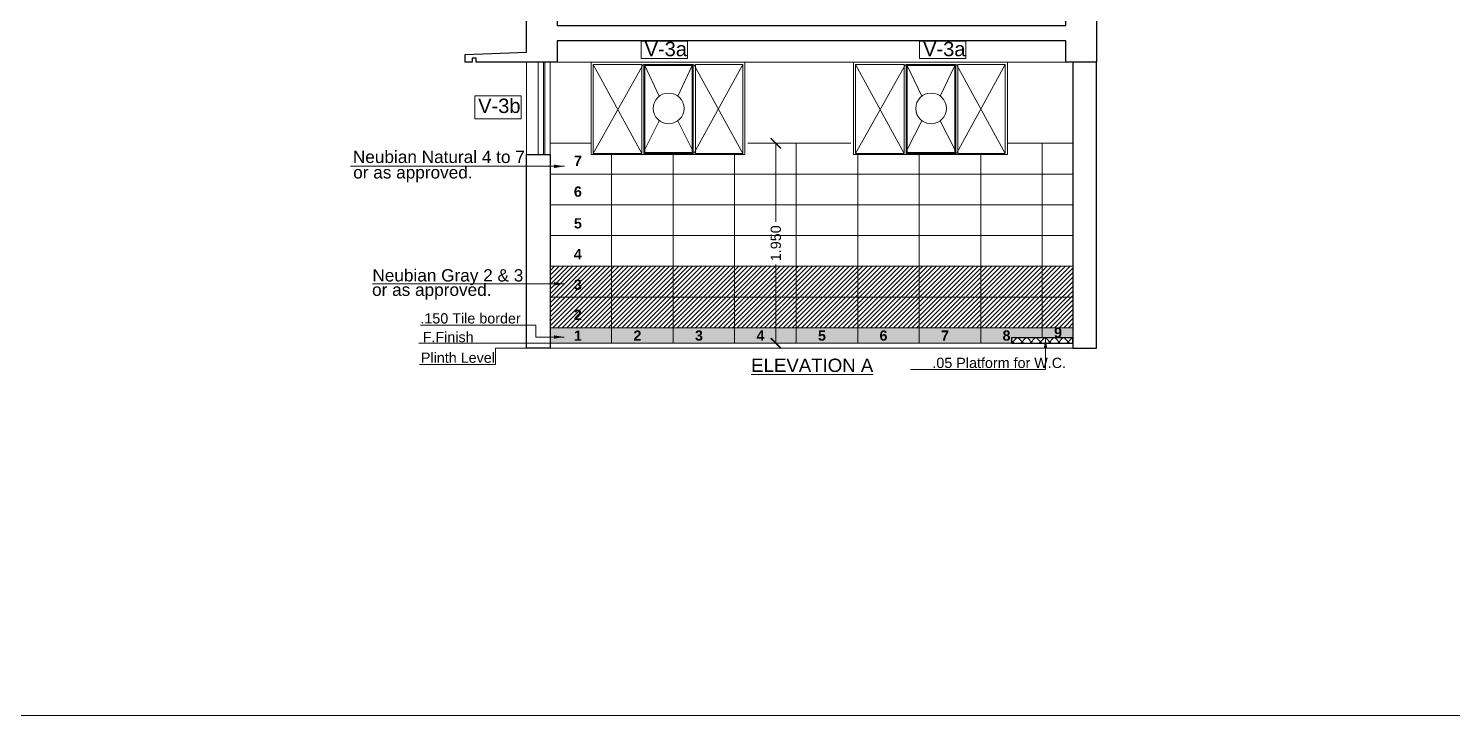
# Model space of a CAD drawing. Header units: millimetres. Extents: x 2733 to 5909, y 1038 to 2089.
# Drawn here: x 2752.05 to 2765.94, y 1038.23 to 1044.93 of the extents above; entities that cross this region are included whole.
import ezdxf

# ---------------------------------------------------------------- set-up
doc = ezdxf.new("R2010")
doc.units = ezdxf.units.MM
doc.header["$PDMODE"] = 35
doc.layers.get('0').update_dxf_attribs({"lineweight": 20})
doc.layers.get('Defpoints').update_dxf_attribs({"lineweight": 15})
for name, color, linetype, lineweight in [('beam', 43, 'Continuous', 20), ('DIM', 6, 'Continuous', 18), ('dim.1', 6, 'Continuous', 18), ('FLOOR FINISH', 10, 'Continuous', 15), ('Hatch', 43, 'Continuous', 13), ('rcc', 5, 'Continuous', 30), ('RD', 7, 'Continuous', 18), ('TEXT', 7, 'Continuous', 15), ('Text-1', 240, 'Continuous', 15), ('TILE HATCH-2', 123, 'Continuous', 9), ('Tiles', 91, 'Continuous', 9), ('Tiles-Text', 230, 'Continuous', 18), ('Ventilator', 200, 'Continuous', 18), ('Wall', 7, 'Continuous', 30)]:
    doc.layers.add(name, color=color, linetype=linetype, lineweight=lineweight)
doc.styles.add('dim-stylus bt', font='arial.ttf')
doc.styles.add('L120', font='arial.ttf', dxfattribs={"height": 0.6})
doc.styles.get("Standard").update_dxf_attribs({"font": 'arial.ttf', "height": 0.2})
doc.styles.add('Tabrej', font='arial.ttf')
doc.dimstyles.new('DIMEN', dxfattribs={"dimtxt": 0.3, "dimasz": 0.25, "dimexe": 0.18, "dimexo": 0.0625, "dimgap": 0.09, "dimtad": 0, "dimdec": 3, "dimzin": 0, "dimdsep": 46, "dimtxsty": 'Tabrej', "dimcen": 0, "dimclrd": 256, "dimclre": 256, "dimclrt": 7, "dimadec": 0, "dimazin": 0, "dimtfac": 1, "dimtdec": 3, "dimtofl": 0, "dimtmove": 0, "dimatfit": 1, "dimfxl": 0, "dimtolj": 1, "dimtzin": 0, "dimlwd": -1, "dimlwe": -1, "dimarcsym": 0})
doc.dimstyles.new('Tabrej', dxfattribs={"dimtxt": 4, "dimasz": 0.45, "dimexe": 0.18, "dimexo": 0.0625, "dimgap": 0.09, "dimtad": 0, "dimdec": 3, "dimzin": 0, "dimdsep": 46, "dimtxsty": 'Tabrej', "dimcen": 0, "dimclrd": 256, "dimclre": 256, "dimclrt": 7, "dimaunit": 1, "dimadec": 3, "dimazin": 0, "dimtfac": 1, "dimtdec": 3, "dimtofl": 0, "dimtmove": 0, "dimatfit": 3, "dimfxl": 0, "dimtolj": 1, "dimtzin": 0, "dimlwd": -1, "dimlwe": -1, "dimarcsym": 0})

# ---------------------------------------------------------------- blocks, each defined once
blk = doc.blocks.new('_ArchTick')
at = {"color": 0, "const_width": 0.15}
blk.add_lwpolyline([(-0.5, -0.5), (0.5, 0.5)], dxfattribs=at)
blk = doc.blocks.new('*D170')
at = {"layer": 'Defpoints', "color": 0, "lineweight": 15, "transparency": 16777216}
for p in [(2759.229, 1043.813), (2759.255, 1041.863), (2759.34, 1041.863)]:
    blk.add_point(p, dxfattribs=at)
at = {"layer": 'DIM', "transparency": 16777216}
for p, q in [((2759.234, 1043.813), (2759.39, 1043.813)), ((2759.34, 1043.813), (2759.34, 1043.047)), ((2759.34, 1041.863), (2759.34, 1042.63)), ((2759.26, 1041.863), (2759.39, 1041.863))]:
    blk.add_line(p, q, dxfattribs=at)
at = {"layer": 'DIM', "transparency": 16777216, "xscale": 0.1, "yscale": 0.1, "zscale": 0.1}
for p, rotation in [((2759.34, 1043.813), 90), ((2759.34, 1041.863), 270)]:
    blk.add_blockref('_ArchTick', p, dxfattribs=dict(at, rotation=rotation))
at = {"layer": 'DIM', "color": 7, "transparency": 16777216, "insert": (2759.34, 1042.838), "char_height": 0.1, "attachment_point": 5, "rotation": 90, "style": 'Tabrej'}
blk.add_mtext('\\A1;1.950', dxfattribs=at)
blk = doc.blocks.new('hbfn')
at = {"lineweight": 15}
blk.add_line((2903.972, 1064.857), (2905.472, 1064.857), dxfattribs=at)
at = {"layer": 'Ventilator', "linetype": 'Continuous'}
for p, q in [((2905.472, 1065.757), (2903.972, 1065.757)), ((2903.972, 1065.757), (2903.972, 1064.857)), ((2905.472, 1064.857), (2905.472, 1065.757)), ((2904.466, 1065.737), (2903.992, 1065.737)), ((2903.992, 1065.737), (2903.992, 1064.867)), ((2904.466, 1065.737), (2904.466, 1064.867)), ((2904.969, 1065.737), (2904.486, 1065.737)), ((2904.486, 1065.737), (2904.486, 1064.867)), ((2904.959, 1065.727), (2904.496, 1065.727)), ((2904.496, 1065.727), (2904.496, 1064.877)), ((2904.959, 1064.877), (2904.959, 1065.727)), ((2904.969, 1064.867), (2904.969, 1065.737)), ((2905.452, 1065.737), (2904.989, 1065.737)), ((2904.989, 1064.867), (2904.989, 1065.737)), ((2905.452, 1064.867), (2905.452, 1065.737)), ((2905.472, 1064.857), (2903.972, 1064.857)), ((2904.466, 1064.867), (2903.992, 1064.867)), ((2904.969, 1064.867), (2904.486, 1064.867)), ((2904.959, 1064.877), (2904.496, 1064.877)), ((2905.452, 1064.867), (2904.989, 1064.867))]:
    blk.add_line(p, q, dxfattribs=at)
at = {"layer": 'Ventilator', "ltscale": 0.1}
for p, q in [((2904.48, 1065.737), (2903.992, 1064.867)), ((2903.992, 1065.737), (2904.466, 1064.867)), ((2904.637, 1065.426), (2904.496, 1065.727)), ((2904.818, 1065.426), (2904.959, 1065.727)), ((2904.975, 1064.867), (2905.452, 1065.737)), ((2904.975, 1065.737), (2905.452, 1064.867)), ((2904.637, 1065.187), (2904.496, 1064.907)), ((2904.818, 1065.187), (2904.959, 1064.907))]:
    blk.add_line(p, q, dxfattribs=at)
blk.add_circle((2904.728, 1065.307), 0.15, dxfattribs=at)
blk = doc.blocks.new('tg')
at = {"layer": 'RD', "linetype": 'Continuous', "ltscale": 0.2}
blk.add_lwpolyline([(2440.174, -1429.328), (2439.722, -1429.328), (2439.722, -1429.159), (2440.174, -1429.159)], close=True, dxfattribs=at)
at = {"layer": 'RD', "linetype": 'Continuous', "ltscale": 0.2, "insert": (2439.756, -1429.165), "char_height": 0.14, "attachment_point": 1}
blk.add_mtext_dynamic_manual_height_columns('V-3a', width=0.06654, gutter_width=1.766, heights=[0], dxfattribs=at)
blk = doc.blocks.new('tr')
at = {"layer": 'RD', "linetype": 'Continuous', "ltscale": 0.2}
blk.add_lwpolyline([(2442.717, -1429.363), (2442.265, -1429.363), (2442.265, -1429.139), (2442.717, -1429.139)], close=True, dxfattribs=at)
at = {"layer": 'RD', "linetype": 'Continuous', "ltscale": 0.2, "insert": (2442.299, -1429.165), "char_height": 0.14, "attachment_point": 1}
blk.add_mtext_dynamic_manual_height_columns('V-3b', width=0.06654, gutter_width=1.766, heights=[0], dxfattribs=at)

msp = doc.modelspace()

# ---------------------------------------------------------------- hatches: boundary and pattern name
at = {"layer": 'Hatch', "lineweight": 15}
h = msp.add_hatch(dxfattribs=at)
h.set_pattern_fill('ANSI36', color=256, scale=0.01, angle=45, style=0)
h.set_pattern_definition([(90, (-69.014512, 5.913153), (-0.03175, 0.0555625), [0.079375, -0.015875, 0, -0.015875])])
h.paths.add_polyline_path([(2757.7381, 1042.0135), (2757.1381, 1042.0135), (2757.1381, 1041.8635), (2757.7381, 1041.8635)])
h.paths.add_polyline_path([(2758.9381, 1042.0135), (2758.3381, 1042.0135), (2758.3381, 1041.8635), (2758.9381, 1041.8635)])
h.paths.add_polyline_path([(2758.3381, 1042.0135), (2757.7381, 1042.0135), (2757.7381, 1041.8635), (2758.3381, 1041.8635)])
h.paths.add_polyline_path([(2759.5381, 1042.0135), (2758.9381, 1042.0135), (2758.9381, 1041.8635), (2759.5381, 1041.8635)])
h.paths.add_polyline_path([(2760.1381, 1042.0135), (2759.5381, 1042.0135), (2759.5381, 1041.8635), (2760.1381, 1041.8635)])
h.paths.add_polyline_path([(2760.7381, 1042.0135), (2760.1381, 1042.0135), (2760.1381, 1041.8635), (2760.7381, 1041.8635)])
h.paths.add_polyline_path([(2761.3381, 1042.0135), (2760.7381, 1042.0135), (2760.7381, 1041.8635), (2761.3381, 1041.8635)])
h.paths.add_polyline_path([(2761.938, 1042.0135), (2761.3381, 1042.0135), (2761.3381, 1041.8635), (2761.638, 1041.8635), (2761.638, 1041.9135), (2761.938, 1041.9135)])
h.paths.add_polyline_path([(2762.238, 1042.0135), (2761.938, 1042.0135), (2761.938, 1041.9135), (2762.238, 1041.9135)])
h.paths.add_polyline_path([(2757.3509, 1041.8318), (2757.4786, 1041.8318), (2757.4786, 1042.0378), (2757.3509, 1042.0378)], flags=9)
h.paths.add_polyline_path([(2758.5264, 1041.8327), (2758.654, 1041.8327), (2758.654, 1042.0388), (2758.5264, 1042.0388)], flags=9)
h.paths.add_polyline_path([(2757.9278, 1041.8319), (2758.0554, 1041.8319), (2758.0554, 1042.0379), (2757.9278, 1042.0379)], flags=9)
h.paths.add_polyline_path([(2759.1263, 1041.8319), (2759.254, 1041.8319), (2759.254, 1042.0379), (2759.1263, 1042.0379)], flags=9)
h.paths.add_polyline_path([(2759.725, 1041.8329), (2759.8527, 1041.8329), (2759.8527, 1042.039), (2759.725, 1042.039)], flags=9)
h.paths.add_polyline_path([(2760.3255, 1041.8327), (2760.4532, 1041.8327), (2760.4532, 1042.0388), (2760.3255, 1042.0388)], flags=9)
h.paths.add_polyline_path([(2760.9261, 1041.8321), (2761.0538, 1041.8321), (2761.0538, 1042.0381), (2760.9261, 1042.0381)], flags=9)
h.paths.add_polyline_path([(2761.5263, 1041.8327), (2761.654, 1041.8327), (2761.654, 1042.0388), (2761.5263, 1042.0388)], flags=9)
h.paths.add_polyline_path([(2762.0291, 1041.8613), (2762.1568, 1041.8613), (2762.1568, 1042.0674), (2762.0291, 1042.0674)], flags=9)
at = {"layer": 'Hatch'}
h = msp.add_hatch(dxfattribs=at)
h.set_pattern_fill('ANSI37', color=256, scale=0.02, style=0)
h.set_pattern_definition([(45, (-69.01451, 5.913153), (-0.0449012806, 0.0449012806), []), (135, (-69.01451, 5.913153), (-0.0449012806, -0.0449012806), [])])
h.paths.add_polyline_path([(2762.238, 1041.9135), (2761.638, 1041.9135), (2761.638, 1041.8635), (2762.238, 1041.8635)])
at = {"layer": 'TILE HATCH-2'}
h = msp.add_hatch(dxfattribs=at)
h.set_pattern_fill('ANSI31', color=256, scale=0.01, style=0)
h.set_pattern_definition([(45, (-69.014512, 5.913153), (-0.0224506403, 0.0224506403), [])])
h.paths.add_polyline_path([(2757.7381, 1042.3135), (2757.1381, 1042.3135), (2757.1381, 1042.0135), (2757.7381, 1042.0135)])
h.paths.add_polyline_path([(2757.7381, 1042.6135), (2757.1381, 1042.6135), (2757.1381, 1042.3135), (2757.7381, 1042.3135)])
h.paths.add_polyline_path([(2758.3381, 1042.6135), (2757.7381, 1042.6135), (2757.7381, 1042.3135), (2758.3381, 1042.3135)])
h.paths.add_polyline_path([(2758.3381, 1042.3135), (2757.7381, 1042.3135), (2757.7381, 1042.0135), (2758.3381, 1042.0135)])
h.paths.add_polyline_path([(2758.9381, 1042.6135), (2758.3381, 1042.6135), (2758.3381, 1042.3135), (2758.9381, 1042.3135)])
h.paths.add_polyline_path([(2758.9381, 1042.3135), (2758.3381, 1042.3135), (2758.3381, 1042.0135), (2758.9381, 1042.0135)])
h.paths.add_polyline_path([(2759.5381, 1042.6135), (2758.9381, 1042.6135), (2758.9381, 1042.3135), (2759.5381, 1042.3135)])
h.paths.add_polyline_path([(2759.5381, 1042.3135), (2758.9381, 1042.3135), (2758.9381, 1042.0135), (2759.5381, 1042.0135)])
h.paths.add_polyline_path([(2760.1381, 1042.6135), (2759.5381, 1042.6135), (2759.5381, 1042.3135), (2760.1381, 1042.3135)])
h.paths.add_polyline_path([(2760.1381, 1042.3135), (2759.5381, 1042.3135), (2759.5381, 1042.0135), (2760.1381, 1042.0135)])
h.paths.add_polyline_path([(2760.7381, 1042.6135), (2760.1381, 1042.6135), (2760.1381, 1042.3135), (2760.7381, 1042.3135)])
h.paths.add_polyline_path([(2760.7381, 1042.3135), (2760.1381, 1042.3135), (2760.1381, 1042.0135), (2760.7381, 1042.0135)])
h.paths.add_polyline_path([(2761.3381, 1042.3135), (2760.7381, 1042.3135), (2760.7381, 1042.0135), (2761.3381, 1042.0135)])
h.paths.add_polyline_path([(2761.3381, 1042.6135), (2760.7381, 1042.6135), (2760.7381, 1042.3135), (2761.3381, 1042.3135)])
h.paths.add_polyline_path([(2761.9381, 1042.6135), (2761.3381, 1042.6135), (2761.3381, 1042.3135), (2761.9381, 1042.3135)])
h.paths.add_polyline_path([(2761.9381, 1042.3135), (2761.3381, 1042.3135), (2761.3381, 1042.0135), (2761.938, 1042.0135)])
h.paths.add_polyline_path([(2762.238, 1042.6135), (2761.9381, 1042.6135), (2761.9381, 1042.3135), (2762.238, 1042.3135)])
h.paths.add_polyline_path([(2762.238, 1042.3135), (2761.9381, 1042.3135), (2761.938, 1042.0135), (2762.238, 1042.0135)])
h.paths.add_polyline_path([(2757.3469, 1042.0356), (2757.4746, 1042.0356), (2757.4746, 1042.2417), (2757.3469, 1042.2417)], flags=24)
h.paths.add_polyline_path([(2757.3455, 1042.3291), (2757.4732, 1042.3291), (2757.4732, 1042.5352), (2757.3455, 1042.5352)], flags=24)
h.paths.add_polyline_path([(2762.0291, 1041.8613), (2762.1568, 1041.8613), (2762.1568, 1042.0674), (2762.0291, 1042.0674)], flags=9)

# ---------------------------------------------------------------- linework, layer by layer
at = {"lineweight": 15}
msp.add_line((2757.0231, 1043.7035), (2757.0231, 1044.6035), dxfattribs=at)
for points in [[(2732.6018, 1070.8574), (2826.5916, 1070.8574), (2826.5916, 1038.2298), (2732.6018, 1038.2298)], [(2756.9081, 1043.7035), (2757.1381, 1043.7035), (2757.1381, 1044.6035), (2756.9081, 1044.6035)]]:
    msp.add_lwpolyline(points, close=True, dxfattribs=at)
at = {"layer": 'beam', "lineweight": 15}
msp.add_line((2757.2081, 1044.6035), (2762.168, 1044.6035), dxfattribs=at)
at = {"layer": 'DIM', "ltscale": 0.05}
for p, q in [((2757.1381, 1041.8635), (2755.8579, 1041.8635)), ((2756.9081, 1041.8135), (2756.6047, 1041.8135)), ((2756.6047, 1041.8135), (2756.6047, 1041.6537)), ((2756.6047, 1041.6537), (2755.8636, 1041.6537))]:
    msp.add_line(p, q, dxfattribs=at)
at = {"layer": 'dim.1', "ltscale": 0.02}
msp.add_line((2756.9999, 1042.0392), (2755.8742, 1042.0392), dxfattribs=at)
at = {"layer": 'FLOOR FINISH', "lineweight": 15}
for p, q in [((2757.1381, 1041.8635), (2762.238, 1041.8635)), ((2757.1381, 1041.8135), (2762.238, 1041.8135))]:
    msp.add_line(p, q, dxfattribs=at)
at = {"layer": 'rcc'}
msp.add_lwpolyline([(2762.468, 1044.6035), (2762.168, 1044.6035), (2762.168, 1044.8135), (2757.2081, 1044.8135), (2757.2081, 1044.6035), (2756.4181, 1044.6035), (2756.4181, 1044.6435), (2756.3781, 1044.6435), (2756.3781, 1044.6035), (2756.3081, 1044.6035), (2756.3081, 1044.6785), (2756.9081, 1044.7035), (2756.9081, 1045.0635), (2757.2081, 1045.0635), (2757.2081, 1044.9635), (2762.168, 1044.9635), (2762.168, 1045.0635), (2762.468, 1045.0635)], close=True, dxfattribs=at)
at = {"layer": 'Tiles', "lineweight": 15}
for p, q in [((2757.1381, 1043.8135), (2757.5381, 1043.8135)), ((2759.0659, 1043.8135), (2760.0703, 1043.8135)), ((2759.5381, 1041.8635), (2759.5381, 1043.8135)), ((2761.5981, 1043.8135), (2762.238, 1043.8135)), ((2761.938, 1041.9135), (2761.9381, 1043.8135)), ((2757.7381, 1041.8635), (2757.7381, 1043.7035)), ((2758.3381, 1041.8635), (2758.3381, 1043.7035)), ((2758.9381, 1041.8635), (2758.9381, 1043.7035)), ((2760.1381, 1041.8635), (2760.1381, 1043.7035)), ((2760.7381, 1041.8635), (2760.7381, 1043.7035)), ((2761.3381, 1041.8635), (2761.3381, 1043.7035)), ((2757.1381, 1043.5135), (2762.238, 1043.5135)), ((2757.1381, 1043.2135), (2762.238, 1043.2135)), ((2757.1381, 1042.9135), (2762.238, 1042.9135)), ((2757.1381, 1042.6135), (2762.238, 1042.6135)), ((2757.1381, 1042.3135), (2762.238, 1042.3135)), ((2757.1381, 1042.0135), (2762.238, 1042.0135))]:
    msp.add_line(p, q, dxfattribs=at)
at = {"layer": 'Ventilator', "lineweight": 15}
msp.add_lwpolyline([(2757.0731, 1044.6035), (2757.0881, 1044.6035), (2757.0881, 1043.7035), (2757.0731, 1043.7035)], close=True, dxfattribs=at)
at = {"layer": 'Wall'}
for points in [[(2762.238, 1041.8135), (2762.468, 1041.8135), (2762.468, 1044.6035), (2762.238, 1044.6035)], [(2756.9081, 1043.7035), (2757.1381, 1043.7035), (2757.1381, 1041.8135), (2756.9081, 1041.8135)], [(2761.638, 1041.8635), (2762.238, 1041.8635), (2762.238, 1041.9135), (2761.638, 1041.9135)]]:
    msp.add_lwpolyline(points, close=True, dxfattribs=at)

# ---------------------------------------------------------------- block references
at = {"layer": 'RD', "linetype": 'Continuous'}
for name, p in [('tg', (318.3038, 2473.9683)), ('tg', (321.0203, 2473.9683)), ('tr', (314.1374, 2473.414))]:
    msp.add_blockref(name, p, dxfattribs=at)
at = {"layer": 'Ventilator', "lineweight": 15}
for p in [(-146.4339, -21.1533), (-143.8739, -21.1533)]:
    msp.add_blockref('hbfn', p, dxfattribs=at)

# ---------------------------------------------------------------- texts
at = {"layer": 'TEXT', "char_height": 0.1, "style": 'L120'}
for s, insert, width, attachment_point in [('\\pi0.08484;.150 Tile border', (2755.7879, 1042.1551), 1.137347, 1), ('\\pi0.33075;F.Finish', (2755.5644, 1041.9724), 1.137347, 1), ('{\\fArial|b0|i0|c0|p34;Plinth Level \\H0.99998x; }', (2755.8778, 1041.7714), 1.137347, 1), ('.05 Platform for W.C.', (2762.1708, 1041.7209), 1.68823, 3)]:
    msp.add_mtext(s, dxfattribs=dict(at, insert=insert, width=width, attachment_point=attachment_point))
at = {"layer": 'TEXT', "insert": (2758.2545, 1041.712), "char_height": 0.13, "attachment_point": 1, "style": 'Tabrej'}
msp.add_mtext_dynamic_manual_height_columns('\\pi0.84479;{\\LELEVATION A}', width=2.866415, gutter_width=24, heights=[0], dxfattribs=at)
at = {"layer": 'Text-1', "linetype": 'Continuous', "style": 'dim-stylus bt'}
for s, p in [('        Neubian Natural 4 to 7', (2754.8419, 1043.6209)), ('or as approved.', (2755.2175, 1043.4698)), ('     Neubian Gray 2 & 3', (2755.1719, 1042.4649)), ('or as approved.', (2755.4016, 1042.3244))]:
    msp.add_text(s, height=0.12, dxfattribs=at).set_placement(p)
at = {"layer": 'Tiles-Text', "char_height": 0.1, "width": 0.096954, "attachment_point": 5, "style": 'dim-stylus bt'}
for s, insert in [('{\\fArial|b1|i0|c0|p34;7}', (2757.4089, 1043.6412)), ('{\\fArial|b1|i0|c0|p34;6}', (2757.4089, 1043.3412)), ('{\\fArial|b1|i0|c0|p34;5}', (2757.4089, 1043.0317)), ('{\\fArial|b1|i0|c0|p34;4}', (2757.4089, 1042.7318)), ('{\\fArial|b1|i0|c0|p34;3}', (2757.4089, 1042.4331)), ('{\\fArial|b1|i0|c0|p34;2}', (2757.4089, 1042.1405)), ('{\\fArial|b1|i0|c0|p34;9}', (2762.0919, 1041.9653)), ('{\\fArial|b1|i0|c0|p34;1}', (2757.4089, 1041.9366)), ('{\\fArial|b1|i0|c0|p34;2}', (2757.9898, 1041.9367)), ('{\\fArial|b1|i0|c0|p34;3}', (2758.5898, 1041.9367)), ('{\\fArial|b1|i0|c0|p34;4}', (2759.1898, 1041.9367)), ('{\\fArial|b1|i0|c0|p34;5}', (2759.7898, 1041.9367)), ('{\\fArial|b1|i0|c0|p34;6}', (2760.3898, 1041.9367)), ('{\\fArial|b1|i0|c0|p34;7}', (2760.9898, 1041.9367)), ('{\\fArial|b1|i0|c0|p34;8}', (2761.5898, 1041.9367))]:
    msp.add_mtext(s, dxfattribs=dict(at, insert=insert))

# ---------------------------------------------------------------- dimensions: what is measured, and where the dimension line sits
at = {"layer": 'DIM'}
dim = msp.add_linear_dim(base=(2759.34, 1041.8635), p1=(2759.229, 1043.8135), p2=(2759.2548, 1041.8635), angle=90, dimstyle='DIMEN', override={"dimscale": 0.5, "dimtxt": 0.2, "dimasz": 0.2, "dimexe": 0.1, "dimexo": 0.01, "dimblk1": 'ArchTick', "dimblk2": 'ArchTick', "dimsah": 1}, dxfattribs=at)
dim.commit()
dim.dimension.update_dxf_attribs({"geometry": '*D170', "text_midpoint": (2759.34, 1042.8385)})

# ---------------------------------------------------------------- leaders
at = {"layer": 'dim.1', "ltscale": 0.02}
for points in [[(2757.2774, 1043.5886), (2755.1925, 1043.5886)], [(2757.2774, 1042.4432), (2755.4064, 1042.4432)], [(2757.2758, 1041.9231), (2756.9999, 1041.9231), (2756.9999, 1042.0392)], [(2761.9701, 1041.9135), (2761.9701, 1041.6071), (2760.6539, 1041.6071)]]:
    msp.add_leader(points, dimstyle='Tabrej', override={"dimasz": 0.1}, dxfattribs=at)

doc.saveas('drawing.dxf')
